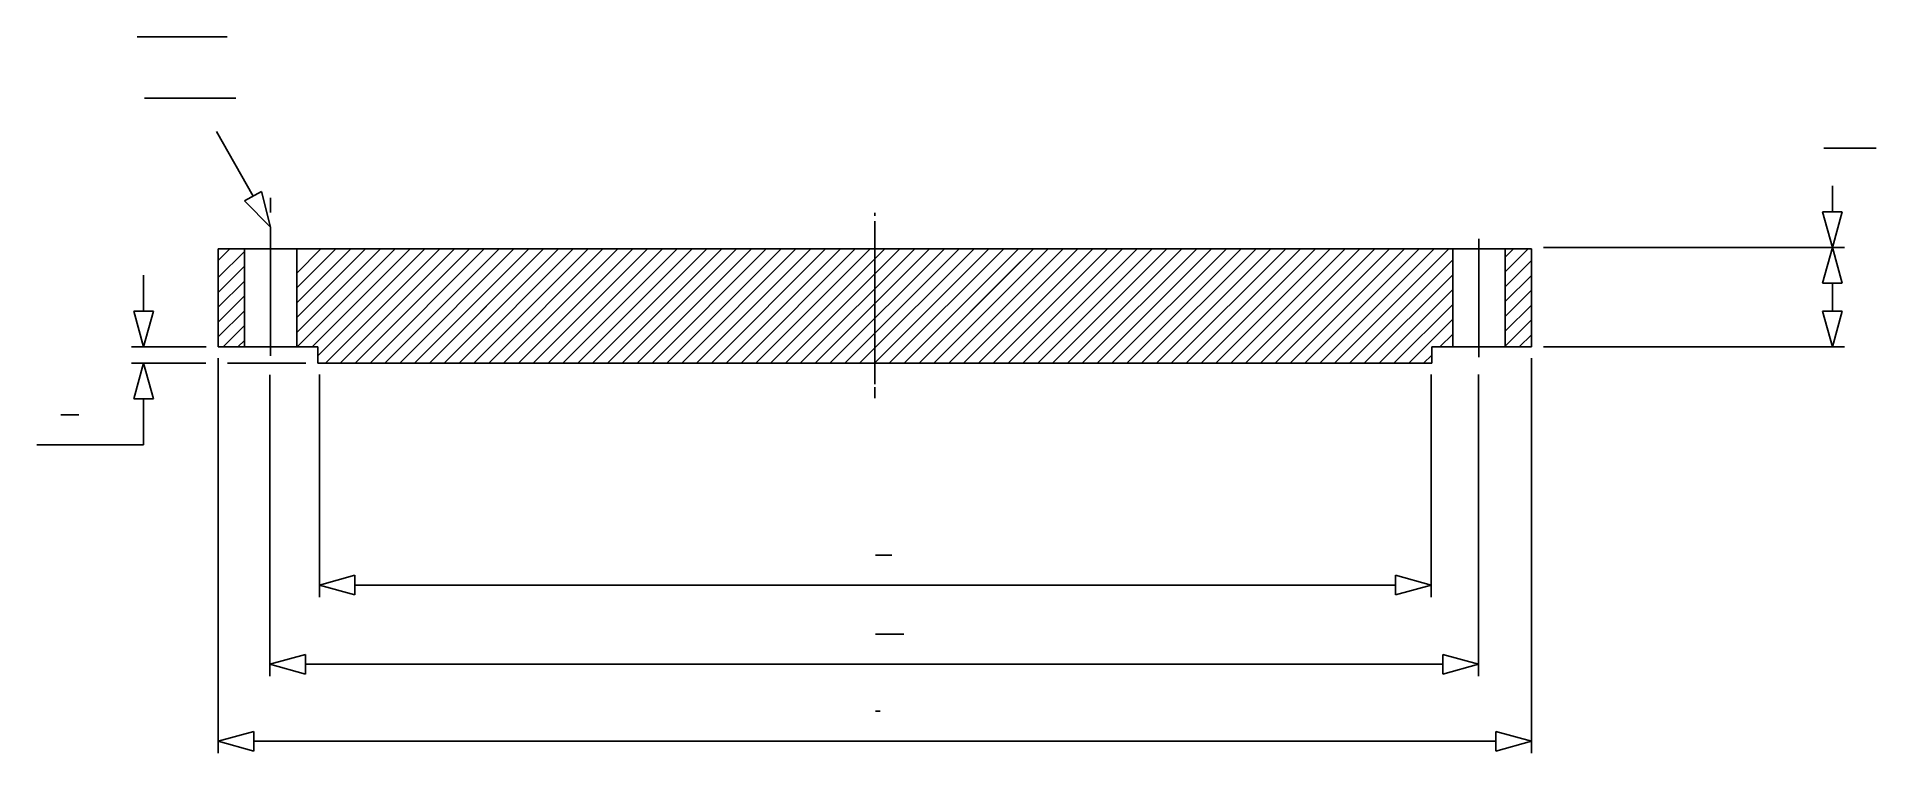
# Model space of a CAD drawing. Extents: x 335 to 1562, y 275 to 753.
import ezdxf

# ---------------------------------------------------------------- set-up
doc = ezdxf.new("R2010")
doc.units = 0
doc.header["$MEASUREMENT"] = 0
doc.layers.add('-1', color=7, linetype='CONTINUOUS')
doc.layers.add('1', color=7, linetype='CONTINUOUS')

msp = doc.modelspace()

# ---------------------------------------------------------------- linework, layer by layer
at = {"layer": '-1', "color": 2, "linetype": 'Continuous'}
for p, q in [((402.1, 753.3), (462.1, 753.3)), ((406.9, 712.3), (467.9, 712.3))]:
    msp.add_line(p, q, dxfattribs=at)
at = {"layer": '-1', "color": 3, "linetype": 'Continuous'}
for p, q in [((479.4, 647), (454.9, 690.2)), ((485.1, 650.2), (473.7, 643.8)), ((491.1, 626.4), (473.7, 643.8)), ((491.1, 626.4), (485.1, 650.2)), ((406.4, 570.2), (406.4, 594.4)), ((406.4, 546.5), (399.8, 570.2)), ((412.9, 570.2), (399.8, 570.2)), ((406.4, 546.5), (412.9, 570.2)), ((448.1, 546.5), (398.4, 546.5)), ((448, 535.6), (398.4, 535.6)), ((406.4, 535.6), (399.8, 511.9)), ((406.4, 535.6), (412.9, 511.9)), ((456.1, 538.9), (456.1, 275.5)), ((514.6, 535.6), (462.3, 535.6)), ((490.6, 527.9), (490.6, 326.8)), ((523.6, 528), (523.6, 379.6)), ((1265.3, 528), (1265.3, 379.6)), ((1296.7, 528), (1296.7, 326.9)), ((1332.1, 538.9), (1332.1, 275.5)), ((399.8, 511.9), (412.9, 511.9)), ((406.4, 481.1), (406.4, 511.9)), ((406.4, 481.1), (335.1, 481.1)), ((523.6, 387.6), (547.3, 394.2)), ((547.3, 381.1), (547.3, 394.2)), ((1265.3, 387.6), (1241.5, 394.2)), ((1241.5, 394.2), (1241.5, 381.1)), ((523.6, 387.6), (547.3, 381.1)), ((547.3, 387.6), (1241.5, 387.6)), ((1265.3, 387.6), (1241.5, 381.1)), ((490.6, 334.8), (514.3, 341.4)), ((490.6, 334.8), (514.3, 328.2)), ((514.3, 328.2), (514.3, 341.4)), ((514.3, 334.8), (1273, 334.9)), ((1273, 341.4), (1273, 328.3)), ((1296.7, 334.9), (1273, 341.4)), ((1296.7, 334.9), (1273, 328.3)), ((456.1, 283.5), (479.8, 290)), ((456.1, 283.5), (479.8, 276.9)), ((479.8, 276.9), (479.8, 290)), ((479.8, 283.5), (1308.4, 283.5)), ((1308.4, 290), (1308.4, 276.9)), ((1332.1, 283.5), (1308.4, 290)), ((1332.1, 283.5), (1308.4, 276.9))]:
    msp.add_line(p, q, dxfattribs=at)
at = {"layer": '-1', "color": 5, "linetype": 'Continuous'}
for p, q in [((1527.1, 679.1), (1562.1, 679.1)), ((351.2, 501.2), (363.2, 501.2)), ((894.5, 407.6), (905.5, 407.6)), ((894.5, 354.9), (913.5, 354.9)), ((894.6, 303.5), (897.6, 303.5))]:
    msp.add_line(p, q, dxfattribs=at)
at = {"layer": '-1', "color": 7, "linetype": 'Continuous'}
for p, q in [((456.1, 611.8), (1332.1, 611.8)), ((473.6, 611.8), (473.6, 546.5)), ((508.6, 611.8), (508.6, 546.5)), ((1279.6, 611.8), (1279.6, 546.5)), ((1314.6, 611.8), (1314.6, 546.5)), ((456.1, 546.5), (522.6, 546.5)), ((522.6, 546.5), (522.6, 535.6)), ((1332.1, 546.5), (1265.6, 546.5)), ((522.6, 535.6), (1265.6, 535.6))]:
    msp.add_line(p, q, dxfattribs=at)
at = {"layer": '1', "color": 3, "linetype": 'Continuous'}
for p, q in [((1532.9, 653.8), (1532.9, 636.5)), ((1532.9, 612.8), (1526.3, 636.5)), ((1539.4, 636.5), (1526.3, 636.5)), ((1532.9, 612.8), (1539.4, 636.5)), ((1340.1, 612.8), (1540.9, 612.8)), ((1532.9, 612.8), (1526.3, 589)), ((1532.9, 612.8), (1539.4, 589)), ((1526.3, 589), (1539.4, 589)), ((1532.9, 589), (1532.9, 570.2)), ((1532.9, 546.5), (1526.3, 570.2)), ((1539.4, 570.2), (1526.3, 570.2)), ((1532.9, 546.5), (1539.4, 570.2)), ((1340.1, 546.5), (1540.9, 546.5))]:
    msp.add_line(p, q, dxfattribs=at)
at = {"layer": '1', "color": 4, "linetype": 'Continuous'}
for p, q in [((491.1, 646), (491.1, 636.2)), ((491.1, 626.4), (491.1, 540.6)), ((894.1, 635.9), (894.1, 633.8)), ((894.1, 630.4), (894.1, 521.6)), ((1297.1, 618.5), (1297.1, 539.6)), ((463.9, 611.8), (456.1, 604)), ((473.6, 610.2), (456.1, 592.7)), ((564.3, 611.8), (508.6, 556.1)), ((534.6, 611.8), (508.6, 585.8)), ((544.5, 611.8), (508.6, 575.9)), ((554.4, 611.8), (508.6, 566)), ((524.7, 611.8), (508.6, 595.7)), ((574.2, 611.8), (508.9, 546.5)), ((584.1, 611.8), (518.8, 546.5)), ((594, 611.8), (522.6, 540.4)), ((603.9, 611.8), (527.7, 535.6)), ((613.8, 611.8), (537.6, 535.6)), ((623.7, 611.8), (547.5, 535.6)), ((633.6, 611.8), (557.4, 535.6)), ((643.5, 611.8), (567.3, 535.6)), ((653.4, 611.8), (577.2, 535.6)), ((663.3, 611.8), (587.1, 535.6)), ((673.2, 611.8), (597, 535.6)), ((665, 603.6), (597, 535.6)), ((683.1, 611.8), (606.9, 535.6)), ((693, 611.8), (616.8, 535.6)), ((702.9, 611.8), (626.7, 535.6)), ((712.8, 611.8), (636.6, 535.6)), ((722.7, 611.8), (646.5, 535.6)), ((732.6, 611.8), (656.4, 535.6)), ((742.5, 611.8), (666.3, 535.6)), ((752.4, 611.8), (676.2, 535.6)), ((762.3, 611.8), (686.1, 535.6)), ((772.2, 611.8), (696, 535.6)), ((782.1, 611.8), (705.9, 535.6)), ((773.9, 603.6), (705.9, 535.6)), ((792, 611.8), (715.8, 535.6)), ((801.9, 611.8), (725.7, 535.6)), ((811.8, 611.8), (735.6, 535.6)), ((821.7, 611.8), (745.5, 535.6)), ((831.6, 611.8), (755.4, 535.6)), ((841.5, 611.8), (765.3, 535.6)), ((851.4, 611.8), (775.2, 535.6)), ((861.3, 611.8), (785.1, 535.6)), ((871.2, 611.8), (795, 535.6)), ((881.1, 611.8), (804.9, 535.6)), ((891, 611.8), (814.8, 535.6)), ((882.8, 603.6), (814.8, 535.6)), ((900.9, 611.8), (824.6, 535.6)), ((910.8, 611.8), (834.5, 535.6)), ((920.7, 611.8), (844.4, 535.6)), ((930.6, 611.8), (854.3, 535.6)), ((940.5, 611.8), (864.2, 535.6)), ((950.4, 611.8), (874.1, 535.6)), ((960.3, 611.8), (884, 535.6)), ((970.2, 611.8), (893.9, 535.6)), ((980.1, 611.8), (903.8, 535.6)), ((990, 611.8), (913.7, 535.6)), ((999.9, 611.8), (923.6, 535.6)), ((991.6, 603.6), (923.6, 535.6)), ((1009.8, 611.8), (933.5, 535.6)), ((1019.7, 611.8), (943.4, 535.6)), ((1029.6, 611.8), (953.3, 535.6)), ((1039.5, 611.8), (963.2, 535.6)), ((1049.4, 611.8), (973.1, 535.6)), ((1059.3, 611.8), (983, 535.6)), ((1069.2, 611.8), (992.9, 535.6)), ((1060.9, 603.6), (992.9, 535.6)), ((1079.1, 611.8), (1002.8, 535.6)), ((1089, 611.8), (1012.7, 535.6)), ((1098.9, 611.8), (1022.6, 535.6)), ((1108.8, 611.8), (1032.5, 535.6)), ((1118.7, 611.8), (1042.4, 535.6)), ((1128.6, 611.8), (1052.3, 535.6)), ((1138.5, 611.8), (1062.2, 535.6)), ((1148.4, 611.8), (1072.1, 535.6)), ((1158.3, 611.8), (1082, 535.6)), ((1168.2, 611.8), (1091.9, 535.6)), ((1178.1, 611.8), (1101.8, 535.6)), ((1169.8, 603.6), (1101.8, 535.6)), ((1188, 611.8), (1111.7, 535.6)), ((1197.9, 611.8), (1121.6, 535.6)), ((1207.8, 611.8), (1131.5, 535.6)), ((1217.7, 611.8), (1141.4, 535.6)), ((1227.6, 611.8), (1151.3, 535.6)), ((1237.5, 611.8), (1161.2, 535.6)), ((1247.4, 611.8), (1171.1, 535.6)), ((1239.1, 603.6), (1171.1, 535.6)), ((1257.3, 611.8), (1181, 535.6)), ((1267.2, 611.8), (1190.9, 535.6)), ((1277.1, 611.8), (1200.8, 535.6)), ((1279.6, 604.5), (1210.7, 535.6)), ((1330, 611.8), (1314.6, 596.5)), ((1320.1, 611.8), (1314.6, 606.4)), ((1331.6, 603.6), (1314.6, 586.6)), ((473.6, 600.3), (456.1, 582.8)), ((473.6, 590.4), (456.1, 572.9)), ((1279.6, 594.6), (1220.6, 535.6)), ((1332.1, 594.2), (1314.6, 576.7)), ((473.6, 580.5), (456.1, 563)), ((1279.6, 584.7), (1230.5, 535.6)), ((1332.1, 584.3), (1314.6, 566.8)), ((473.6, 570.6), (456.1, 553.1)), ((1279.6, 574.8), (1240.4, 535.6)), ((1279.6, 564.9), (1250.3, 535.6)), ((1332.1, 574.4), (1314.6, 556.9)), ((1332.1, 564.5), (1314.6, 547)), ((473.6, 560.7), (459.4, 546.5)), ((1279.6, 555), (1271.1, 546.5)), ((1332.1, 554.6), (1324, 546.5)), ((473.6, 550.8), (469.3, 546.5)), ((1265.6, 541), (1260.2, 535.6)), ((894.1, 519.6), (894.1, 512.2))]:
    msp.add_line(p, q, dxfattribs=at)
at = {"layer": '1', "color": 7, "linetype": 'Continuous'}
for p, q in [((456.1, 611.8), (456.1, 546.5)), ((1332.1, 611.8), (1332.1, 546.5)), ((1265.6, 546.5), (1265.6, 535.6))]:
    msp.add_line(p, q, dxfattribs=at)

doc.saveas('drawing.dxf')
